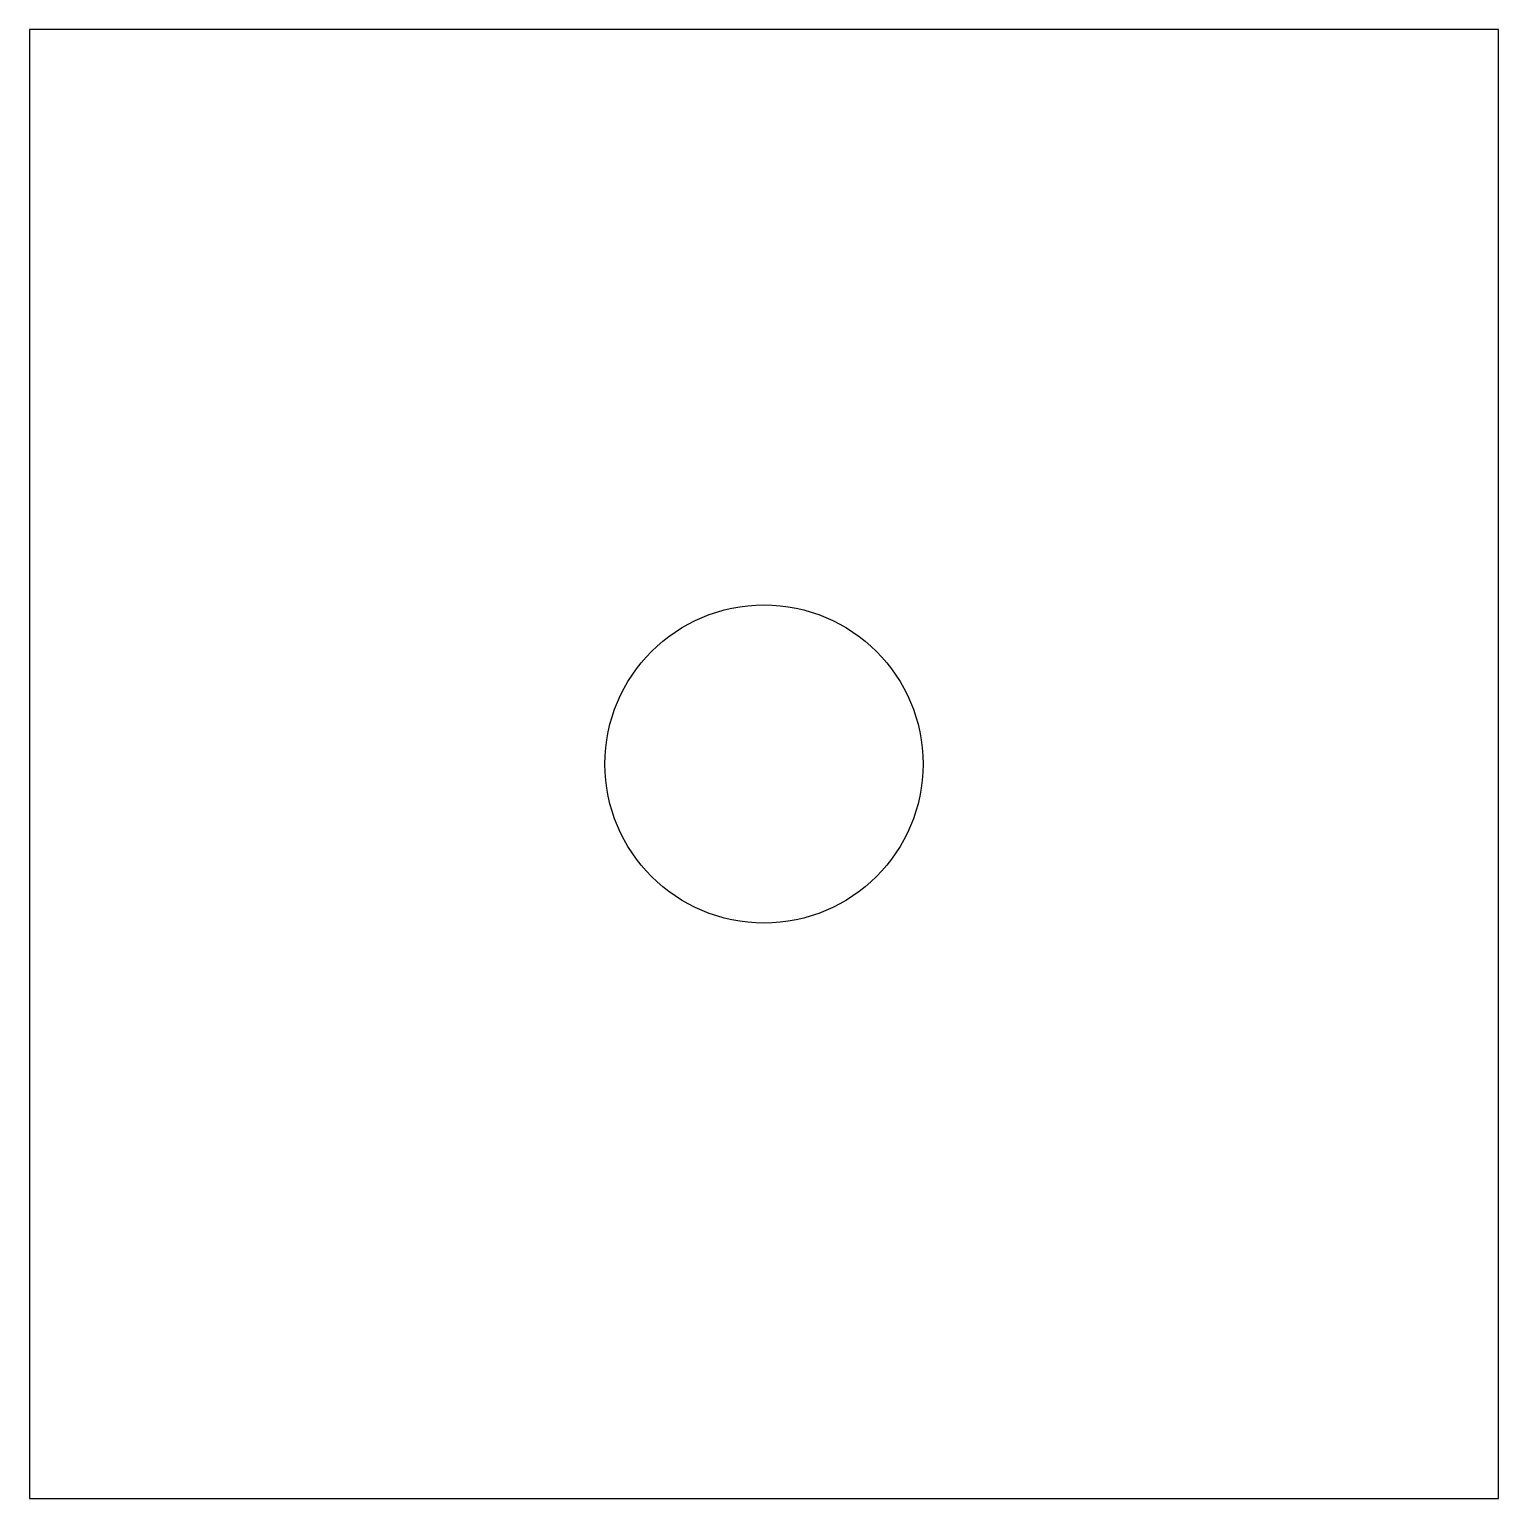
# Model space of a CAD drawing. Header units: millimetres. Extents: x -12.7 to 12.7, y -12.7 to 12.7.
import ezdxf

# ---------------------------------------------------------------- set-up
doc = ezdxf.new("R2010")
doc.units = ezdxf.units.MM

msp = doc.modelspace()

# ---------------------------------------------------------------- linework, layer by layer
at = {"layer": 'CUT'}
msp.add_lwpolyline([(-12.7, -12.7), (12.7, -12.7), (12.7, 12.7), (-12.7, 12.7)], close=True, dxfattribs=at)
at = {"layer": 'DRILL'}
msp.add_circle((0, 0), 2.75, dxfattribs=at)

doc.saveas('drawing.dxf')
